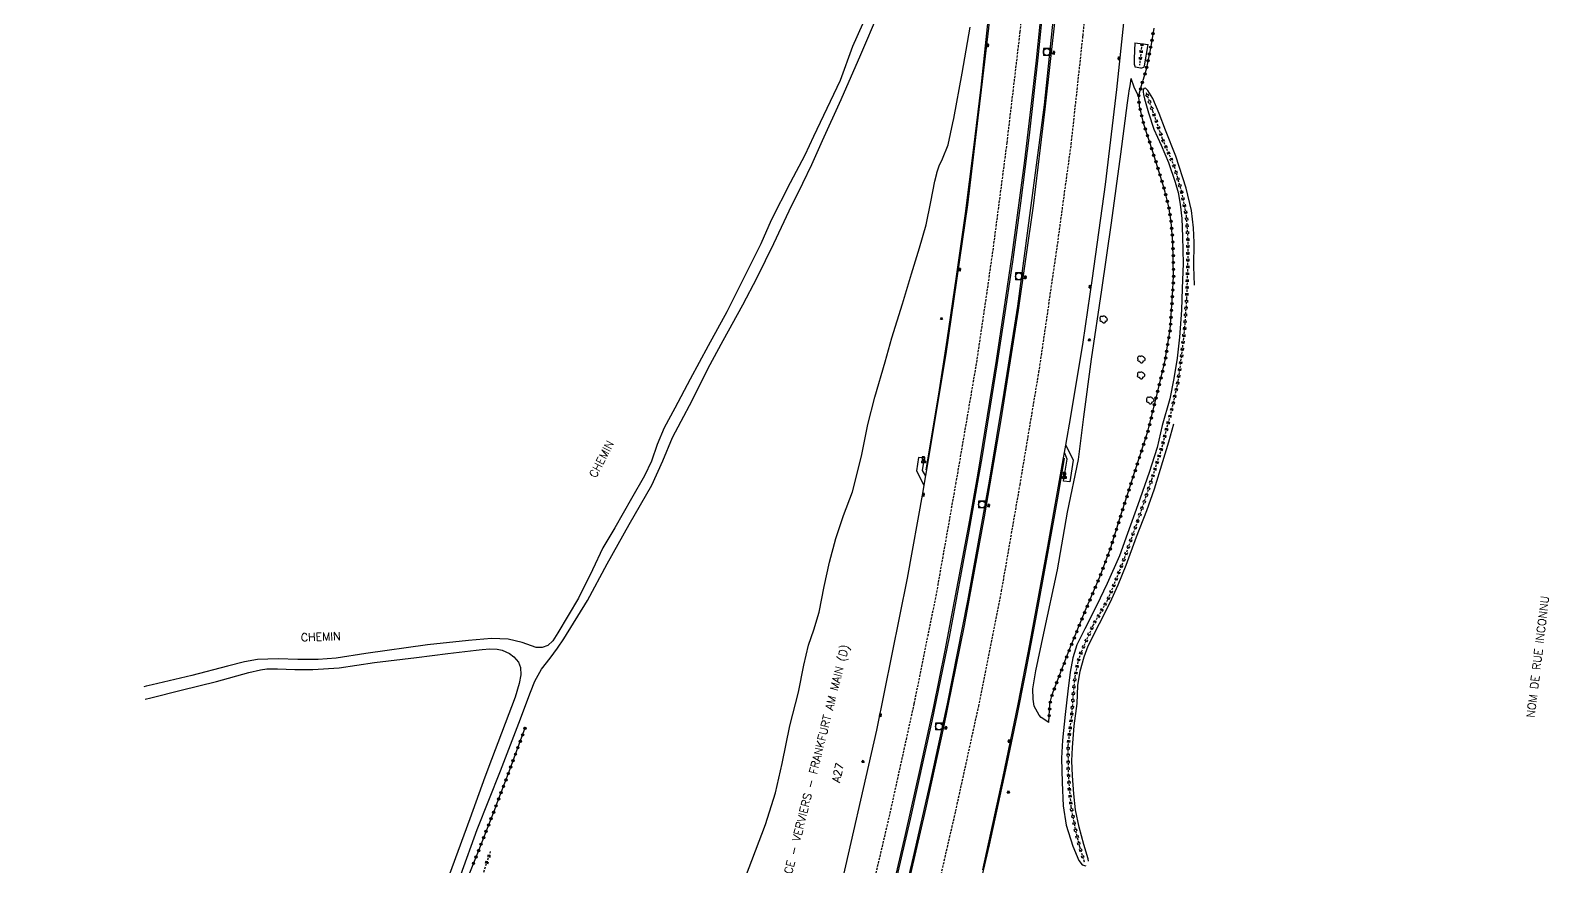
# Model space of a CAD drawing. Header units: millimetres. Extents: x 266000 to 267000, y 125000 to 126000.
# Drawn here: x 266163.1 to 266495.1, y 125351 to 125533.9 of the extents above; entities that cross this region are included whole.
import ezdxf
from ezdxf.enums import TextEntityAlignment as Align

# ---------------------------------------------------------------- set-up
doc = ezdxf.new("R2010")
doc.units = ezdxf.units.MM
doc.linetypes.add('DASHED', pattern=[0.75, 0.5, -0.25])
doc.layers.get('0').update_dxf_attribs({"linetype": 'CONTINUOUS'})
for name, color, linetype in [('W0001', 6, 'DASHED'), ('W0008', 7, 'CONTINUOUS'), ('W0010', 4, 'CONTINUOUS'), ('W0071', 7, 'CONTINUOUS'), ('W0120', 7, 'CONTINUOUS'), ('W0211', 2, 'CONTINUOUS'), ('W0214', 2, 'CONTINUOUS'), ('W0220', 5, 'DASHED'), ('W0300', 7, 'CONTINUOUS'), ('W0322', 7, 'CONTINUOUS'), ('W0323', 7, 'CONTINUOUS'), ('W0333', 7, 'CONTINUOUS'), ('W0401', 7, 'CONTINUOUS'), ('W0420', 7, 'CONTINUOUS'), ('W0438', 7, 'CONTINUOUS'), ('W0850', 7, 'CONTINUOUS'), ('W0989', 7, 'CONTINUOUS'), ('W0990', 7, 'CONTINUOUS')]:
    doc.layers.add(name, color=color, linetype=linetype)
doc.styles.get("Standard").update_dxf_attribs({"font": 'romans.shx', "width": 0.85})

# ---------------------------------------------------------------- blocks, each defined once
blk = doc.blocks.new('T401')
for p, q in [((-0.3, 0.3), (0, 0.3)), ((-0.3, -0.25), (-0.3, 0.3)), ((-0.3, 0.15), (0, 0.15)), ((-0.3, 0), (0, 0)), ((0, 0.3), (0, -0.25)), ((-0.3, -0.15), (0, -0.15)), ((-0.3, -0.25), (-0.3, -0.3)), ((-0.3, -0.3), (0, -0.3)), ((0, -0.3), (0, -0.25))]:
    blk.add_line(p, q)
blk = doc.blocks.new('T420')
for p, q in [((0.75, 0.75), (-0.75, 0.75)), ((-0.75, 0.75), (-0.75, -0.75)), ((0.75, 0.75), (0.75, -0.75)), ((0.75, -0.75), (-0.75, -0.75))]:
    blk.add_line(p, q)
blk.add_ellipse((0, 0), major_axis=(-0.53, 0.53), ratio=1, start_param=3.926991, end_param=10.210176)
blk = doc.blocks.new('T300')
for p, q in [((-0.8, 0.51), (-0.86, 0.34)), ((-0.86, 0.34), (-0.86, 0.17)), ((-0.86, 0.17), (-0.74, 0.06)), ((-0.69, 0.63), (-0.8, 0.51)), ((-0.8, -0.06), (-0.74, 0.06)), ((-0.74, 0.06), (-0.69, 0.11)), ((-0.57, 0.69), (-0.69, 0.63)), ((-0.46, 0.69), (-0.57, 0.69)), ((-0.29, 0.63), (-0.46, 0.69)), ((-0.29, 0.63), (-0.17, 0.74)), ((-0.23, 0.57), (-0.29, 0.63)), ((-0.17, 0.74), (-0.06, 0.8)), ((-0.06, 0.8), (0.06, 0.8)), ((0.06, 0.8), (0.23, 0.74)), ((0.23, 0.74), (0.34, 0.63)), ((0.34, 0.63), (0.4, 0.51)), ((0.46, 0.46), (0.34, 0.46)), ((0.4, 0.51), (0.4, 0.46)), ((0.57, 0.4), (0.46, 0.46)), ((0.57, 0.4), (0.69, 0.29)), ((0.69, 0.29), (0.74, 0.17)), ((0.74, 0.06), (0.69, -0.17)), ((0.74, 0.17), (0.74, 0.06)), ((-0.8, -0.17), (-0.8, -0.06)), ((-0.8, -0.23), (-0.8, -0.17)), ((-0.74, -0.34), (-0.8, -0.23)), ((-0.69, -0.4), (-0.74, -0.34)), ((-0.51, -0.46), (-0.69, -0.4)), ((-0.4, -0.46), (-0.51, -0.46)), ((-0.4, -0.46), (-0.34, -0.46)), ((-0.34, -0.46), (-0.34, -0.4)), ((-0.34, -0.51), (-0.34, -0.46)), ((-0.29, -0.63), (-0.34, -0.51)), ((-0.17, -0.74), (-0.29, -0.63)), ((-0.06, -0.8), (-0.17, -0.74)), ((0.06, -0.8), (-0.06, -0.8)), ((0.17, -0.74), (0.06, -0.8)), ((0.23, -0.69), (0.17, -0.74)), ((0.29, -0.46), (0.23, -0.46)), ((0.29, -0.63), (0.23, -0.69)), ((0.46, -0.4), (0.29, -0.46)), ((0.34, -0.51), (0.29, -0.63)), ((0.34, -0.51), (0.34, -0.46)), ((0.57, -0.34), (0.46, -0.4)), ((0.63, -0.29), (0.57, -0.34)), ((0.69, -0.17), (0.63, -0.29))]:
    blk.add_line(p, q)
blk = doc.blocks.new('T438')
for p, q in [((-0.4, 0.2), (0.4, 0.2)), ((-0.4, -0.2), (-0.4, 0.2)), ((0.15, 1.1), (-0.3, 1.1)), ((-0.3, 1.1), (-0.3, 0.5)), ((-0.3, 0.5), (0.15, 0.5)), ((0.3, 0.65), (0.3, 0.95)), ((0.4, 0.2), (0.4, -0.2))]:
    blk.add_line(p, q)
at = {"flags": 128}
for points in [[(-0.4, -0.2), (0.4, 0.2)], [(0.4, -0.2), (-0.4, -0.2)]]:
    blk.add_lwpolyline(points, dxfattribs=at)
for centre, major_axis, start_param, end_param in [((0.15, 0.95), (0.106, -0.106), 0.785398, 2.356194), ((0.15, 0.65), (0.106, 0.106), 3.926991, 5.497787)]:
    blk.add_ellipse(centre, major_axis=major_axis, ratio=1, start_param=start_param, end_param=end_param)
blk = doc.blocks.new('T850')
for p, q in [((-0.25, -0.15), (0, 0.32)), ((0, 0.32), (0.25, -0.15)), ((-0.25, -0.15), (0.25, -0.15))]:
    blk.add_line(p, q)
for major_axis in [(-0.106, 0.106), (-0.0354, 0.0354), (-0.0236, 0.0236)]:
    blk.add_ellipse((0, 0), major_axis=major_axis, ratio=1, start_param=3.926991, end_param=10.210176)
blk = doc.blocks.new('t220o')
at = {"color": 0, "linetype": 'Continuous'}
for p, q in [((-0.25, 0.25), (0.25, 0.25)), ((-0.25, -0.25), (0.25, -0.25))]:
    blk.add_line(p, q, dxfattribs=at)
blk = doc.blocks.new('t323o')
at = {"color": 0, "linetype": 'Continuous'}
for radius in [0.25, 0.15]:
    blk.add_circle((0, 0), radius, dxfattribs=at)
blk = doc.blocks.new('t322o')
at = {"color": 0, "linetype": 'Continuous'}
for radius in [0.25, 0.15]:
    blk.add_circle((0, 0), radius, dxfattribs=at)

msp = doc.modelspace()

# ---------------------------------------------------------------- linework, layer by layer
at = {"layer": 'W0001'}
for points in [[(266390.25, 125671), (266389.34, 125657.19), (266387.82, 125632.69), (266386.02, 125607.3), (266384.19, 125583.41), (266381.87, 125557.95), (266379.47, 125533.69), (266376.61, 125509.38), (266373.41, 125484.82), (266369.81, 125460.37), (266365.48, 125435.1), (266361.17, 125410.68), (266356.3, 125386.63), (266350.98, 125362.47), (266345.25, 125337.99), (266339.02, 125313.76), (266332.72, 125290.3), (266325.9, 125266.7), (266318.81, 125243.58), (266311.2, 125219.48), (266302.99, 125196.04), (266294.46, 125172.67), (266293.84, 125171.01), (266293.84, 125171)], [(266308.54, 125171), (266308.54, 125171.01), (266308.73, 125171.51), (266317, 125194.92), (266325.01, 125217.96), (266332.98, 125242.61), (266340.16, 125266.18), (266347.27, 125291.31), (266353.54, 125314.67), (266359.74, 125338.42), (266365.44, 125363.16), (266370.46, 125386.11), (266375.47, 125411.33), (266379.51, 125434.58), (266383.62, 125459.13), (266387.33, 125484.39), (266390.7, 125509.03), (266393.28, 125532.78), (266395.72, 125558.14), (266397.79, 125583.01), (266399.96, 125608.11), (266401.61, 125632.78), (266403.3, 125657.03), (266404.29, 125671)]]:
    msp.add_lwpolyline(points, dxfattribs=at)
at = {"layer": 'W0008'}
for points in [[(266383.28, 125671), (266382.37, 125656.01), (266380.87, 125633.42), (266378.61, 125601.26), (266376.45, 125574.38), (266372.62, 125534.42), (266368.05, 125495.81), (266363.31, 125463.19), (266358.84, 125436.57), (266358.49, 125434.47), (266358.26, 125433.08), (266354.85, 125414.14), (266348.11, 125380.93), (266339.6, 125343.57), (266329.87, 125305.93), (266319.66, 125269.42), (266313.9, 125250.44), (266309.12, 125235.43), (266306.41, 125227.34), (266302.12, 125214.68), (266297.38, 125201), (266286.51, 125171.01), (266286.51, 125171)], [(266397.6, 125671), (266397.51, 125669.09), (266396.79, 125656.97), (266395.78, 125641.39), (266394.46, 125621.84), (266393.05, 125603.27), (266391.38, 125581.78), (266389.6, 125562.14), (266387.27, 125537.59), (266384.93, 125516.68), (266382.35, 125495.54), (266379.11, 125472.77), (266375.31, 125448.75), (266371.65, 125427.55), (266367.3, 125403.76), (266362.76, 125381.54), (266358.82, 125363.61), (266353.42, 125340.34), (266348.9, 125322.34), (266343.09, 125300.23), (266337.75, 125280.88), (266331.67, 125259.96), (266331.66, 125259.95)], [(266350.69, 125341.79), (266354.47, 125358.05), (266357.76, 125372.76), (266360.66, 125386.06), (266363.16, 125398.29), (266368.53, 125426.8), (266370.32, 125437.07), (266372.42, 125449.61), (266374.37, 125461.73), (266376.01, 125473), (266377.89, 125485.35), (266380.56, 125505.51), (266381.88, 125516.62), (266383.07, 125527.46), (266385.49, 125551.12), (266386.66, 125563.19), (266388.65, 125585.61), (266389.64, 125598.26), (266390.42, 125608.6), (266391.18, 125618.79), (266392.07, 125631.92), (266392.84, 125644.37), (266394.44, 125668.75), (266394.56, 125671)], [(266371.34, 125350.37), (266375.73, 125370.37), (266379.12, 125386.55), (266381.64, 125399.71), (266385.58, 125421.05), (266389.04, 125440.48), (266389.25, 125441.65), (266389.52, 125443.19), (266390.63, 125449.51), (266393.31, 125465.78), (266395.35, 125479.77), (266398.18, 125500.22), (266400.68, 125521.02), (266402.36, 125537.01), (266403.78, 125551.35), (266405.85, 125574.15), (266407.74, 125596.55), (266409.52, 125621.51), (266410.55, 125637.3), (266412.24, 125663.62), (266412.7, 125671)]]:
    msp.add_lwpolyline(points, dxfattribs=at)
at = {"layer": 'W0010'}
for points in [[(266350.91, 125341.42), (266355.56, 125361.45), (266360.32, 125382.84), (266364.06, 125401.26), (266368.39, 125424.4), (266371.27, 125440.86), (266374.49, 125460.77), (266376.4, 125473.11), (266377.99, 125483.85), (266379.7, 125496.15), (266381.6, 125511.05), (266383.46, 125527.92), (266384.8, 125541.06), (266386.47, 125557.5), (266387.93, 125573.49), (266389.08, 125586.69), (266390.59, 125606.99), (266392.1, 125628.41), (266393.4, 125647.54), (266394.65, 125667.8), (266394.84, 125671)], [(266397.29, 125671), (266396.98, 125665.96), (266395.09, 125636.79), (266391.66, 125590.56), (266388.57, 125554.4), (266384.78, 125517.65), (266378.92, 125473.64), (266375.96, 125454.71), (266372.72, 125435.35), (266367.99, 125409.2), (266363.58, 125386.69), (266359.85, 125369.52), (266356.17, 125353.17), (266352.05, 125335.93)], [(266377.71, 125603.23), (266377.76, 125598.63), (266377.67, 125594.42), (266377.41, 125589.24), (266376.75, 125581.2), (266375.52, 125567.29), (266374.19, 125553.34), (266372.63, 125537.45), (266370.92, 125521.52), (266369.29, 125507.73), (266367.54, 125493.9), (266365.56, 125480.11), (266363.52, 125466.18), (266361.69, 125454.36), (266358.92, 125437.83)], [(266318.03, 125171), (266318.04, 125171.01), (266318.91, 125173.44), (266326.44, 125194.51), (266329.9, 125204.6), (266334.28, 125217.49), (266337.88, 125228.37), (266339.49, 125233.5), (266343.96, 125247.64), (266350.49, 125269.54), (266356.26, 125290.02), (266360.65, 125306.45), (266364.92, 125322.94), (266369.26, 125340.5), (266372.83, 125355.79), (266376.41, 125372.24), (266378.91, 125384.03), (266380.69, 125393.2), (266382.93, 125405.15), (266384.55, 125413.89), (266387.11, 125427.99), (266388.1, 125433.74), (266389.21, 125440.36)]]:
    msp.add_lwpolyline(points, dxfattribs=at)
at = {"layer": 'W0071'}
for points in [[(266346.31, 125538.09), (266342.86, 125530.42), (266340.21, 125522.96), (266334.38, 125510.74), (266332.42, 125506.62), (266329.26, 125500.58), (266325.07, 125492.4), (266322.86, 125487.28), (266319.59, 125480.68), (266315.43, 125472.35), (266311.29, 125464.92), (266307.38, 125457.63), (266304.03, 125451.29), (266301.72, 125447.04), (266300.17, 125443.35), (266298.91, 125439.7), (266297.41, 125436.5), (266294.59, 125431.53), (266290.92, 125425.18), (266288.31, 125420.79), (266286.04, 125415.93), (266282.94, 125409.78), (266278.48, 125402.19), (266277.35, 125400.45), (266276.24, 125399.4), (266275.02, 125398.95), (266273.75, 125398.96), (266270.63, 125400.04), (266267.57, 125400.82), (266263.97, 125400.95), (266258.9, 125400.54), (266249.98, 125399.59), (266236.45, 125397.69), (266229.96, 125396.63), (266226.02, 125396.37), (266221.58, 125396.32), (266217.3, 125396.47), (266215.04, 125396.43), (266212.77, 125396.32), (266209.97, 125395.82), (266206.26, 125394.87), (266198.43, 125392.82), (266189.79, 125390.81), (266188.48, 125390.51), (266187.95, 125390.39)], [(266257.22, 125349.28), (266260.82, 125359.19), (266265.93, 125372.01), (266269.91, 125382.41), (266272.47, 125389.23), (266273.43, 125391.61), (266274.91, 125394.26), (266276.81, 125396.62), (266278.39, 125398.82), (266279.77, 125400.85), (266284.93, 125409.24), (266289.22, 125417.25), (266294.08, 125425.88), (266299, 125434.46), (266301.43, 125439.81), (266303.51, 125444.87), (266305.45, 125448.46), (266307.79, 125452.98), (266311.29, 125460.03), (266314.61, 125466.15), (266318.9, 125473.9), (266322.06, 125479.88), (266325.71, 125487.3), (266329.04, 125494.49), (266331.98, 125500.56), (266333.97, 125504.61), (266336.31, 125509.84), (266340.38, 125518.85), (266344.7, 125528.67), (266348.55, 125537.68)], [(266188.23, 125387.65), (266189.47, 125387.96), (266196.09, 125389.67), (266203.86, 125391.56), (266210.88, 125393.53), (266213.46, 125394.1), (266214.82, 125394.29), (266217.15, 125394.29), (266220.94, 125394.17), (266224.89, 125394.15), (266230.68, 125394.54), (266238.4, 125395.66), (266247.54, 125396.8), (266254.42, 125397.67), (266260.62, 125398.4), (266261.88, 125398.55), (266263.62, 125398.68), (266265.18, 125398.61), (266266.29, 125398.37), (266267.85, 125397.69), (266268.8, 125396.96), (266269.83, 125395.75), (266270.3, 125394.59), (266270.33, 125392.98), (266270.01, 125391.09), (266269.1, 125388.13), (266263.93, 125374.5), (266262.46, 125370.62), (266259.19, 125361.49), (266252.62, 125343.66)]]:
    msp.add_lwpolyline(points, dxfattribs=at)
at = {"layer": 'W0120'}
for points in [[(266404.6, 125531.18), (266407.52, 125530.88)], [(266405.93, 125525.71), (266404.66, 125525.91)]]:
    msp.add_lwpolyline(points, dxfattribs=at)
at = {"layer": 'W0211'}
for points in [[(266317.26, 125343.01), (266323.87, 125360.26), (266326.01, 125367.16), (266327.51, 125373.6), (266329.17, 125381.88), (266331.04, 125389.2), (266332.26, 125395.08), (266333.28, 125399.51), (266334.45, 125402.83), (266335.58, 125406.7), (266336.67, 125412.29), (266337.84, 125417.66), (266339.26, 125422.8), (266340.89, 125427.85), (266342.9, 125433.03), (266344.86, 125440.8), (266346.25, 125447.76), (266347.76, 125453.74), (266350.05, 125461.43), (266351.51, 125466.73), (266353.83, 125474.16), (266355.75, 125480.67), (266357.52, 125486.4), (266358.95, 125491.44), (266359.99, 125496.45), (266360.85, 125500.99), (266361.3, 125502.67), (266361.33, 125502.79), (266361.82, 125504.32), (266362.54, 125505.85), (266363.78, 125508.88), (266364.83, 125513.75), (266365.03, 125514.67), (266366.86, 125524.58), (266368.58, 125534.61)], [(266404.6, 125531.18), (266404.47, 125527.78), (266404.49, 125526.52), (266404.66, 125525.91)], [(266405.93, 125525.71), (266406.58, 125525.91), (266406.73, 125526.17), (266407.52, 125530.88)], [(266405.44, 125519.49), (266404.56, 125521.32), (266403.81, 125523.41)], [(266417.63, 125478.22), (266417.52, 125482.29), (266417.55, 125487.57), (266417.43, 125490.77), (266416.97, 125494.55), (266415.84, 125499.46), (266413.58, 125506.44), (266411.34, 125512.13), (266409.91, 125515.79), (266408.52, 125519.01), (266407.45, 125520.8), (266406.93, 125521.27), (266406.57, 125521.24), (266406.41, 125520.88), (266406.45, 125520.52), (266406.5, 125519.91), (266406.74, 125518.94), (266407.57, 125515.94), (266408.74, 125512.31), (266410.33, 125508.84), (266411.98, 125505.02), (266413.42, 125500.77), (266414.08, 125498.48), (266414.51, 125495.93), (266414.86, 125492.8), (266415.03, 125488.82), (266415.14, 125482.93), (266414.95, 125477.49), (266414.84, 125472.73), (266414.37, 125466.86), (266413.84, 125462.28), (266413.14, 125457.8), (266412.22, 125453.35), (266410.61, 125447.52), (266409.47, 125442.74), (266407.76, 125437.27), (266405.23, 125430.17), (266403.02, 125423.88), (266401.23, 125419.05), (266398.52, 125412.98), (266396.25, 125408.12), (266393.69, 125403.05), (266391.91, 125399.55), (266391.08, 125396.72), (266390.46, 125393.6), (266389.95, 125389.45), (266389.4, 125384.29), (266388.82, 125378.74), (266388.57, 125374.79), (266388.73, 125369.42), (266388.92, 125364.37), (266389.59, 125360.11), (266391.03, 125355.54), (266392.35, 125352.42), (266393.11, 125351.46), (266393.86, 125351.22)], [(266394.44, 125352.26), (266394.38, 125352.78), (266393.45, 125355.87), (266392.41, 125359.68), (266391.66, 125363.48), (266391.24, 125367), (266390.94, 125370.88), (266390.85, 125374.22), (266390.99, 125377.13), (266391.32, 125381.87), (266392.01, 125386.7), (266392.16, 125390.69), (266392.66, 125393.77), (266393.54, 125396.9), (266394.43, 125399.34), (266396.87, 125404.24), (266399.21, 125408.82), (266400.99, 125412.7), (266402.72, 125417.01), (266404.97, 125423.17), (266407.2, 125428.97), (266408.92, 125433.7), (266410.69, 125439.62), (266412.07, 125443.96), (266413.14, 125447.86)]]:
    msp.add_lwpolyline(points, dxfattribs=at)
at = {"layer": 'W0214'}
msp.add_lwpolyline([(266385.78, 125382.54), (266384.14, 125383.67), (266383.71, 125384.18), (266382.6, 125386.14), (266382.38, 125387.69), (266382.31, 125389.95), (266382.95, 125393.88), (266384.71, 125402.11), (266387.66, 125415.98), (266389.89, 125428.55), (266392.3, 125440.12), (266393.42, 125449.4), (266395.1, 125462), (266397.38, 125477.23), (266399.5, 125491.87), (266401.53, 125506.89), (266402.97, 125518.12), (266403.29, 125520.15), (266403.38, 125520.71), (266403.56, 125521.81), (266403.81, 125523.41)], dxfattribs=at)
at = {"layer": 'W0220'}
for points in [[(266406.13, 125530.99), (266405.63, 125526.35)], [(266407.07, 125520.32), (266408.47, 125516.36), (266410.62, 125510.19), (266413.19, 125504.18), (266414.81, 125498.67), (266415.85, 125493.29), (266416.17, 125488.34), (266416.15, 125482.48), (266415.89, 125475.29), (266415.46, 125468.83), (266414.79, 125462.83), (266414.02, 125457.22), (266412.7, 125451.27), (266410.41, 125442.48), (266408.23, 125435.61), (266405.19, 125426.62), (266401.68, 125416.81), (266398.65, 125409.37), (266395.48, 125403.91), (266392.83, 125397.9), (266392.16, 125395.88), (266391.51, 125392.54), (266391.23, 125390.26), (266390.81, 125384.69), (266389.97, 125377.48), (266390.01, 125372.18), (266390.24, 125368.2), (266390.64, 125364.16), (266391.47, 125359.61), (266392.48, 125355.45), (266393.62, 125351.85)], [(266200.4, 125227.44), (266205.21, 125235.21), (266209.91, 125243.9), (266213.73, 125251), (266217.72, 125258.97), (266223.44, 125270.41), (266227.43, 125278.58), (266233.82, 125290.71), (266238.89, 125300.19), (266243.57, 125309.47), (266245.29, 125312.85), (266248.79, 125319.7), (266253.97, 125330.15), (266258.17, 125339.46), (266260.23, 125344.53), (266261.52, 125347.71), (266262.91, 125351.84), (266263.76, 125354.36)]]:
    msp.add_lwpolyline(points, dxfattribs=at)
at = {"layer": 'W0322'}
for points in [[(266385.78, 125382.54), (266386.03, 125386.62), (266386.54, 125388.7), (266390.28, 125398.39), (266393.75, 125406.97), (266396.98, 125414.44), (266399.35, 125420.83), (266401.34, 125427.21), (266404.71, 125437.7), (266407.47, 125446.23), (266409.6, 125455.01), (266411.26, 125461.81), (266412.33, 125468.53), (266412.84, 125475.99), (266413.09, 125480.2), (266412.92, 125487.58), (266412.55, 125492.07), (266412.03, 125495.33), (266411.22, 125498.53), (266410.81, 125500.1), (266408.58, 125507.18), (266406.55, 125513.46), (266405.61, 125517.36), (266405.44, 125519.49), (266405.49, 125519.69), (266406.38, 125522.98)], [(266264.97, 125364.42), (266261.35, 125355.12), (266253.73, 125336.14), (266249.5, 125326.9), (266244.88, 125317.55), (266240.85, 125309.71), (266236.89, 125301.29), (266232.64, 125292.85), (266227.75, 125282.6), (266217.66, 125262.66), (266213.97, 125255.41), (266210.57, 125248.55), (266203.86, 125238.16), (266197.4, 125228.65), (266192.58, 125221.67), (266187.83, 125214.37), (266183.6, 125207.85), (266179.7, 125201.28), (266174.86, 125192.2), (266170.14, 125183.78), (266164.77, 125174.15), (266163.14, 125171.01), (266163.13, 125171)]]:
    msp.add_lwpolyline(points, dxfattribs=at)
at = {"layer": 'W0323'}
for points in [[(266408.76, 125534.42), (266408.12, 125530.42), (266407.11, 125525.39), (266406.38, 125522.98)], [(266264.97, 125364.42), (266267.81, 125371.85), (266271.38, 125381.63)]]:
    msp.add_lwpolyline(points, dxfattribs=at)
at = {"layer": 'W0333'}
for points in [[(266358.84, 125436.57), (266358.21, 125437.69), (266358.58, 125440.38), (266357.32, 125440.56), (266356.88, 125437.63), (266358.49, 125434.47)], [(266389.52, 125443.19), (266391.1, 125439.95), (266390.38, 125435.21), (266389.02, 125435.37), (266389.84, 125440.15), (266389.25, 125441.65)]]:
    msp.add_lwpolyline(points, dxfattribs=at)

# ---------------------------------------------------------------- block references
at = {"layer": 'W0220'}
for p, rotation in [((266406.11, 125530.82), 263.8727220744463), ((266405.79, 125527.84), 263.8727220744463), ((266405.95, 125529.33), 263.8727220744463), ((266407.27, 125519.76), 289.4839518163798), ((266407.77, 125518.34), 289.4839518163798), ((266408.27, 125516.93), 289.4839518163798), ((266408.76, 125515.51), 289.2189386507054), ((266409.26, 125514.1), 289.2189386507054), ((266409.75, 125512.68), 289.2189386507054), ((266410.24, 125511.26), 289.2189386507054), ((266410.76, 125509.85), 293.1675071907592), ((266411.35, 125508.48), 293.1675071907592), ((266411.94, 125507.1), 293.1675071907592), ((266412.53, 125505.72), 293.1675071907592), ((266413.12, 125504.34), 293.1675071907592), ((266413.56, 125502.91), 286.4239007865622), ((266413.99, 125501.47), 286.4239007865622), ((266414.41, 125500.03), 286.4239007865622), ((266414.83, 125498.59), 280.9044576382269), ((266415.11, 125497.12), 280.9044576382269), ((266415.4, 125495.64), 280.9044576382269), ((266415.68, 125494.17), 280.9044576382269), ((266415.89, 125492.69), 273.6657181691506), ((266415.99, 125491.19), 273.6657181691506), ((266416.08, 125489.69), 273.6657181691506), ((266416.16, 125486.7), 269.7946747065539), ((266416.17, 125488.2), 269.7946747065539), ((266416.15, 125483.7), 269.7946747065539), ((266416.16, 125485.2), 269.7946747065539), ((266416.08, 125480.7), 267.9534548762792), ((266416.14, 125482.2), 267.9534548762792), ((266415.98, 125477.7), 267.9534548762792), ((266416.03, 125479.2), 267.9534548762792), ((266415.85, 125474.7), 266.1688302185186), ((266415.92, 125476.2), 267.9534548762792), ((266415.55, 125470.21), 266.1688302185186), ((266415.65, 125471.71), 266.1688302185186), ((266415.75, 125473.21), 266.1688302185186), ((266415.28, 125467.23), 263.6681903448223), ((266415.44, 125468.72), 263.6681903448223), ((266414.95, 125464.24), 263.6681903448223), ((266415.11, 125465.73), 263.6681903448223), ((266414.58, 125461.27), 262.1715494106567), ((266414.78, 125462.75), 262.1715494106567), ((266413.93, 125456.81), 257.5262716198116), ((266414.17, 125458.29), 262.1715494106567), ((266414.37, 125459.78), 262.1715494106567), ((266413.28, 125453.89), 257.5262716198116), ((266413.61, 125455.35), 257.5262716198116), ((266412.62, 125450.96), 255.3347969050623), ((266412.96, 125452.42), 257.5262716198116), ((266411.86, 125448.06), 255.3347969050623), ((266412.24, 125449.51), 255.3347969050623), ((266410.72, 125443.7), 255.3347969050623), ((266411.1, 125445.15), 255.3347969050623), ((266411.48, 125446.61), 255.3347969050623), ((266409.88, 125440.83), 252.4576715905238), ((266410.33, 125442.26), 252.4576715905238), ((266408.98, 125437.96), 252.4576715905238), ((266409.43, 125439.4), 252.4576715905238), ((266407.58, 125433.69), 251.3207209758806), ((266408.06, 125435.11), 251.3207209758806), ((266408.52, 125436.53), 252.4576715905238), ((266406.62, 125430.84), 251.3207209758806), ((266407.1, 125432.27), 251.3207209758806), ((266405.66, 125428), 251.3207209758806), ((266406.14, 125429.42), 251.3207209758806), ((266404.17, 125423.76), 250.307706267521), ((266404.67, 125425.17), 250.307706267521), ((266405.18, 125426.58), 250.307706267521), ((266403.16, 125420.93), 250.307706267521), ((266403.66, 125422.35), 250.307706267521), ((266402.15, 125418.11), 250.307706267521), ((266402.65, 125419.52), 250.307706267521), ((266400.5, 125413.92), 247.7932869540012), ((266401.07, 125415.31), 247.7932869540012), ((266401.64, 125416.7), 247.7932869540012), ((266399.37, 125411.14), 247.7932869540012), ((266399.94, 125412.53), 247.7932869540012), ((266397.35, 125407.13), 239.8884631115372), ((266398.1, 125408.43), 239.8884631115372), ((266398.8, 125409.75), 247.7932869540012), ((266395.84, 125404.54), 239.8884631115372), ((266396.6, 125405.84), 239.8884631115372), ((266393.96, 125400.46), 246.252104277288), ((266394.56, 125401.83), 246.252104277288), ((266395.17, 125403.2), 246.252104277288), ((266392.77, 125397.7), 251.5225153429725), ((266393.35, 125399.08), 246.252104277288), ((266391.95, 125394.82), 258.9932518416395), ((266392.29, 125396.28), 251.5225153429725), ((266391.24, 125390.38), 262.9215655767071), ((266391.43, 125391.87), 262.9215655767071), ((266391.67, 125393.35), 258.9932518416395), ((266391.01, 125387.39), 265.744305920823), ((266391.12, 125388.89), 265.744305920823), ((266390.78, 125384.4), 263.3561694669094), ((266390.9, 125385.9), 265.744305920823), ((266390.43, 125381.42), 263.3561694669094), ((266390.6, 125382.91), 263.3561694669094), ((266390.08, 125378.44), 263.3561694669094), ((266390.26, 125379.93), 263.3561694669094), ((266389.98, 125376.95), 270.35613794937), ((266389.98, 125375.45), 270.35613794937), ((266389.99, 125373.95), 270.35613794937), ((266390, 125372.45), 270.35613794937), ((266390.08, 125370.95), 273.3808139476075), ((266390.17, 125369.45), 273.3808139476075), ((266390.26, 125367.96), 275.6277146280966), ((266390.41, 125366.46), 275.6277146280966), ((266390.56, 125364.97), 275.6277146280966), ((266390.76, 125363.48), 280.3137113249894), ((266391.03, 125362.01), 280.3137113249894), ((266391.3, 125360.53), 280.3137113249894), ((266391.6, 125359.06), 283.7180631161171), ((266391.95, 125357.61), 283.7180631161171), ((266392.31, 125356.15), 283.7180631161171), ((266392.72, 125354.71), 287.476113160984), ((266262.96, 125351.98), 71.34714576833564), ((266263.44, 125353.4), 71.34714576833564), ((266393.17, 125353.28), 287.476113160984)]:
    msp.add_blockref('t220o', p, dxfattribs=dict(at, rotation=rotation))
at = {"layer": 'W0300', "rotation": 359.9999899820874}
for p in [(266397.82, 125470.7), (266406.07, 125461.98), (266406.01, 125458.48), (266407.99, 125453.01)]:
    msp.add_blockref('T300', p, dxfattribs=at)
at = {"layer": 'W0322'}
for p, rotation in [((266405.87, 125521.12), 74.90276929038845), ((266406.27, 125522.57), 74.90276929038845), ((266405.48, 125519.67), 74.99507961044323), ((266405.54, 125518.18), 94.58352980994624), ((266405.77, 125516.7), 103.6311984812), ((266406.12, 125515.25), 103.6311984812), ((266406.47, 125513.79), 103.6311984812), ((266406.91, 125512.35), 107.8826975861944), ((266407.37, 125510.93), 107.8826975861944), ((266407.83, 125509.5), 107.8826975861944), ((266408.29, 125508.07), 107.8826975861944), ((266408.75, 125506.64), 107.5174357646899), ((266409.2, 125505.21), 107.5174357646899), ((266409.65, 125503.78), 107.5174357646899), ((266410.1, 125502.35), 107.5174357646899), ((266410.56, 125500.92), 107.5174357646899), ((266410.97, 125499.48), 104.3700015148422), ((266411.35, 125498.03), 104.3520703041682), ((266411.72, 125496.57), 104.3520703041682), ((266412.07, 125495.12), 98.94284100837027), ((266412.3, 125493.64), 98.94284100837027), ((266412.54, 125492.15), 98.94284100837027), ((266412.67, 125490.66), 94.75731089871431), ((266412.79, 125489.16), 94.75731089871431), ((266412.91, 125487.67), 94.75731089871431), ((266412.95, 125486.17), 91.30442231828629), ((266412.99, 125484.67), 91.30442231828629), ((266413.02, 125483.17), 91.30442231828629), ((266413.06, 125481.67), 91.30442231828629), ((266413.09, 125480.17), 86.64549505263528), ((266412.91, 125477.18), 86.64549505263528), ((266413, 125478.67), 86.64549505263528), ((266412.72, 125474.18), 86.08698996155584), ((266412.82, 125475.68), 86.08698996155584), ((266412.51, 125471.19), 86.08698996155584), ((266412.62, 125472.69), 86.08698996155584), ((266412.04, 125466.72), 80.91271545985153), ((266412.28, 125468.2), 80.91271545985153), ((266412.41, 125469.69), 86.08698996155584), ((266411.57, 125463.76), 80.91271545985153), ((266411.81, 125465.24), 80.91271545985153), ((266411.01, 125460.81), 76.31729483156666), ((266411.33, 125462.28), 80.91271545985153), ((266410.3, 125457.9), 76.31729483156666), ((266410.66, 125459.35), 76.31729483156666), ((266409.24, 125453.52), 76.31587312084397), ((266409.6, 125454.98), 76.31587312084397), ((266409.95, 125456.44), 76.31729483156666), ((266408.53, 125450.61), 76.31587312084397), ((266408.89, 125452.07), 76.31587312084397), ((266407.82, 125447.69), 76.31587312084397), ((266408.18, 125449.15), 76.31587312084397), ((266406.54, 125443.38), 72.09639424361887), ((266407.01, 125444.81), 72.09639424361887), ((266407.47, 125446.24), 76.31587312084397), ((266405.62, 125440.53), 72.09639424361887), ((266406.08, 125441.95), 72.09639424361887), ((266404.7, 125437.67), 72.19013106259015), ((266405.16, 125439.1), 72.09639424361887), ((266403.32, 125433.39), 72.19013106259015), ((266403.78, 125434.82), 72.19013106259015), ((266404.24, 125436.24), 72.19013106259015), ((266402.41, 125430.53), 72.19013106259015), ((266402.86, 125431.96), 72.19013106259015), ((266401.49, 125427.68), 72.19013106259015), ((266401.95, 125429.1), 72.19013106259015), ((266400.59, 125424.81), 72.70631521679056), ((266401.04, 125426.25), 72.70631521679056), ((266399.24, 125420.52), 69.60825529299113), ((266399.7, 125421.95), 72.70631521679056), ((266400.15, 125423.38), 72.70631521679056), ((266398.19, 125417.71), 69.60825529299113), ((266398.72, 125419.12), 69.60825529299113), ((266396.58, 125413.51), 66.62769684348038), ((266397.15, 125414.9), 69.60825529299113), ((266397.67, 125416.3), 69.60825529299113), ((266395.39, 125410.76), 66.62769684348038), ((266395.98, 125412.13), 66.62769684348038), ((266394.2, 125408), 66.62769684348038), ((266394.79, 125409.38), 66.62769684348038), ((266392.48, 125403.84), 67.98126590917677), ((266393.05, 125405.23), 67.98126590917677), ((266393.61, 125406.62), 67.98126590917677), ((266391.36, 125401.06), 67.98126590917677), ((266391.92, 125402.45), 67.98126590917677), ((266389.7, 125396.88), 68.89037399281905), ((266390.24, 125398.28), 68.89037399281905), ((266390.8, 125399.67), 67.98126590917677), ((266388.62, 125394.08), 68.89037399281905), ((266389.16, 125395.48), 68.89037399281905), ((266387.53, 125391.28), 68.89037399281905), ((266388.08, 125392.68), 68.89037399281905), ((266386.12, 125387.02), 76.17773932240944), ((266386.48, 125388.48), 76.17773932240944), ((266386.99, 125389.88), 68.89037399281905), ((266385.87, 125384.04), 86.51101600541863), ((266385.96, 125385.53), 86.51101600541863), ((266264.94, 125364.35), 248.7372994082554), ((266263.85, 125361.55), 248.7372994082554), ((266264.4, 125362.95), 248.7372994082554), ((266262.22, 125357.36), 248.7372994082554), ((266262.76, 125358.76), 248.7372994082554), ((266263.31, 125360.16), 248.7372994082554), ((266261.13, 125354.57), 248.1392905188623), ((266261.68, 125355.96), 248.7372994082554), ((266260.01, 125351.78), 248.1392905188623), ((266260.57, 125353.17), 248.1392905188623)]:
    msp.add_blockref('t322o', p, dxfattribs=dict(at, rotation=rotation))
at = {"layer": 'W0323'}
for p, rotation in [((266408.57, 125533.23), 260.910282575974), ((266408.09, 125530.27), 258.683505186928), ((266408.33, 125531.75), 260.910282575974), ((266407.5, 125527.33), 258.683505186928), ((266407.79, 125528.8), 258.683505186928), ((266406.81, 125524.41), 253.0762727085537), ((266407.2, 125525.86), 258.683505186928), ((266271.26, 125381.28), 69.91157565830763), ((266269.71, 125377.06), 69.91157565830763), ((266270.23, 125378.46), 69.91157565830763), ((266270.74, 125379.87), 69.91157565830763), ((266268.68, 125374.24), 69.91157565830763), ((266269.2, 125375.65), 69.91157565830763), ((266267.64, 125371.42), 69.07826710341196), ((266268.17, 125372.83), 69.91157565830763), ((266266.04, 125367.22), 69.07826710341196), ((266266.57, 125368.62), 69.07826710341196), ((266267.11, 125370.02), 69.07826710341196), ((266265.5, 125365.82), 69.07826710341196)]:
    msp.add_blockref('t323o', p, dxfattribs=dict(at, rotation=rotation))
at = {"layer": 'W0401'}
for p, rotation in [((266372.3, 125530.64), 173.2515085438826), ((266386.71, 125529.03), 173.6318407976256), ((266401.3, 125527.84), 353.9997569344324), ((266366.15, 125481.64), 171.7300156043706), ((266380.52, 125479.93), 171.9068901831172), ((266394.97, 125477.86), 351.6962376439184), ((266358.24, 125432.38), 169.7984654278476), ((266372.5, 125430.02), 170.2140960992213), ((266348.83, 125384.19), 168.5305637518398), ((266363.13, 125381.38), 167.6031743267139), ((266377.27, 125378.5), 348.1600566115324)]:
    msp.add_blockref('T401', p, dxfattribs=dict(at, rotation=rotation))
at = {"layer": 'W0420', "rotation": 359.9999899820874}
for p in [(266385.35, 125529.2), (266379.25, 125480.13), (266371.17, 125430.25), (266361.77, 125381.71)]:
    msp.add_blockref('T420', p, dxfattribs=at)
at = {"layer": 'W0438', "rotation": 359.9999899820874}
for p in [(266358.4, 125439.57), (266389.22, 125436.15)]:
    msp.add_blockref('T438', p, dxfattribs=at)
at = {"layer": 'W0850', "rotation": 359.9999899820874}
for p in [(266362.33, 125470.91), (266394.63, 125466.26), (266345.2, 125374.02), (266376.95, 125367.36)]:
    msp.add_blockref('T850', p, dxfattribs=at)

# ---------------------------------------------------------------- texts
at = {"layer": 'W0989'}
for s, rotation, p in [('CHEMIN', 62.538, (266287.99, 125440.17)), ('NOM DE RUE INCONNU', 83.114, (266492.69, 125396.95)), ('CHEMIN', 2.016, (266226.62, 125401.33)), ('BATTICE - VERVIERS - FRANKFURT AM MAIN (D)', 75.9382, (266334.29, 125371.65))]:
    msp.add_text(s, height=1.75, rotation=rotation, dxfattribs=at).set_placement(p, align=Align.MIDDLE_CENTER)
at = {"layer": 'W0990'}
msp.add_text('A27', height=1.75, rotation=78.1858, dxfattribs=at).set_placement((266339.67, 125371.6), align=Align.MIDDLE_CENTER)

doc.saveas('drawing.dxf')
